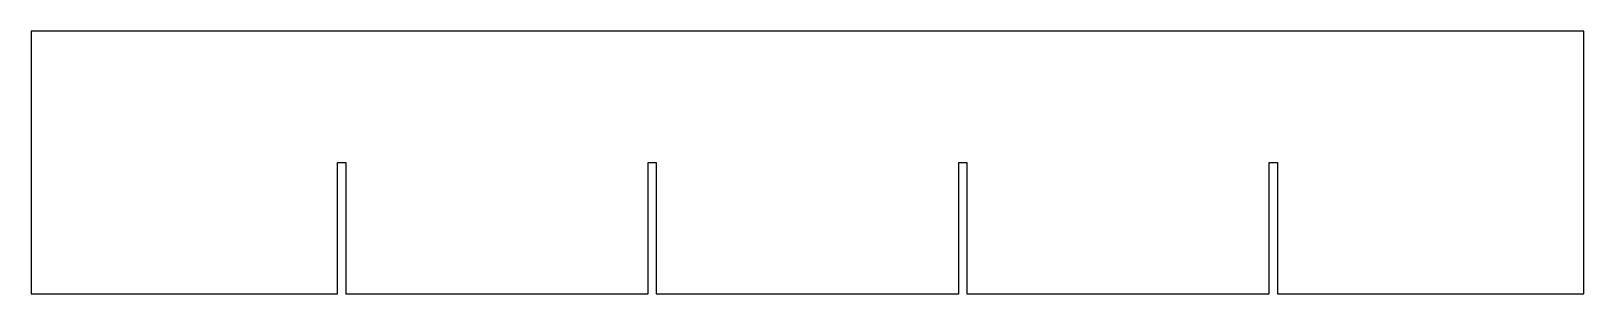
# Model space of a CAD drawing. Header units: millimetres. Extents: x -237 to 237, y -40 to 40.
import ezdxf

# ---------------------------------------------------------------- set-up
doc = ezdxf.new("R2010")
doc.units = ezdxf.units.MM

msp = doc.modelspace()

# ---------------------------------------------------------------- linework, layer by layer
at = {"color": 7, "linetype": 'Continuous', "lineweight": 25}
for p, q in [((-237, 40), (-237, -40)), ((237, 40), (-237, 40)), ((237, -40), (237, 40)), ((-143.45, 0), (-140.95, 0)), ((-143.45, -40), (-143.45, 0)), ((-140.95, 0), (-140.95, -40)), ((-48.65, 0), (-46.15, 0)), ((-48.65, -40), (-48.65, 0)), ((-46.15, 0), (-46.15, -40)), ((46.15, 0), (48.65, 0)), ((46.15, -40), (46.15, 0)), ((48.65, 0), (48.65, -40)), ((140.95, 0), (143.45, 0)), ((140.95, -40), (140.95, 0)), ((143.45, 0), (143.45, -40)), ((-237, -40), (-143.45, -40)), ((-140.95, -40), (-48.65, -40)), ((-46.15, -40), (46.15, -40)), ((48.65, -40), (140.95, -40)), ((143.45, -40), (237, -40))]:
    msp.add_line(p, q, dxfattribs=at)

doc.saveas('drawing.dxf')
